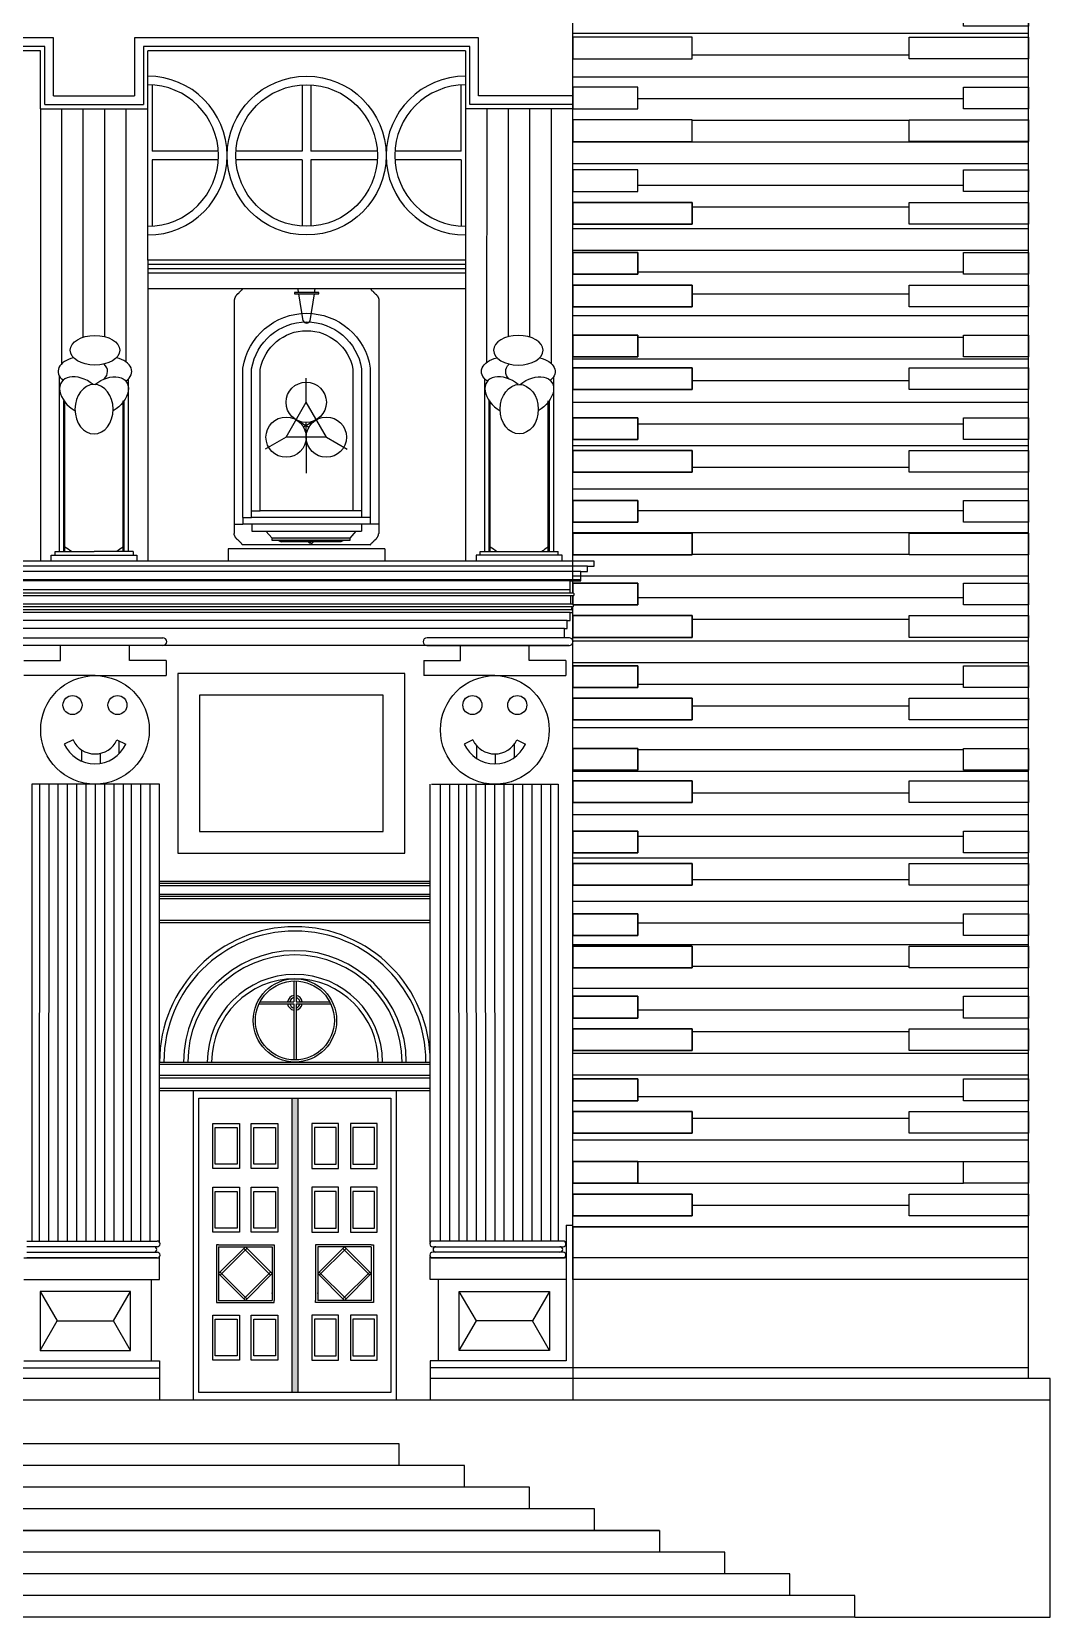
# Model space of a CAD drawing. Header units: inches. Extents: x 15.1 to 32.4, y 5.6 to 21.8.
# Drawn here: x 26.51 to 32.38, y 5.62 to 14.76 of the extents above; entities that cross this region are included whole.
import ezdxf

# ---------------------------------------------------------------- set-up
doc = ezdxf.new("R2010")
doc.units = ezdxf.units.IN
doc.header["$MEASUREMENT"] = 0
pattern_1 = [(90, (2.96022, 0.37855), (-0.1083662, 2e-17), [])]

# ---------------------------------------------------------------- blocks, each defined once
blk = doc.blocks.new('*U31')
for points in [[(-0.34375, 0.03125), (0.03125, 0.03125), (0.03125, 0.15625), (-0.34375, 0.15625)], [(-0.34375, -0.15625), (0.34375, -0.15625), (0.34375, -0.03125), (-0.34375, -0.03125)]]:
    blk.add_lwpolyline(points, close=True)
blk = doc.blocks.new('*U32')
at = {"color": 0, "linetype": 'ByBlock', "lineweight": -2, "transparency": 16777216}
for p in [(0, 8.0938), (0, 7.6176), (0, 7.1415), (0, 6.6654), (0, 6.1893), (0, 5.7132), (0, 5.2371), (0, 4.761), (0, 4.2849), (0, 3.8088), (0, 3.3327), (0, 2.8566), (0, 2.3805), (0, 1.9044), (0, 1.4283), (0, 0.9522), (0, 0.4761), (0, 0)]:
    blk.add_blockref('*U31', p, dxfattribs=at)

msp = doc.modelspace()

# ---------------------------------------------------------------- hatches: boundary and pattern name
h = msp.add_hatch()
h.set_pattern_fill('ANSI31', color=256, angle=135)
h.set_pattern_definition([(180, (2.13431, 9e-16), (-3e-17, -0.125), [])])
h.paths.add_polyline_path([(31.5674, 12.6985), (32.2549, 12.6985), (32.2549, 12.5349), (31.8799, 12.5349), (31.8799, 12.4099), (32.2549, 12.4099), (32.2549, 12.3474), (31.5674, 12.3474), (31.5674, 12.2224), (32.2549, 12.2224), (32.2549, 12.0588), (31.8799, 12.0588), (31.8799, 11.9338), (32.2549, 11.9338), (32.2549, 11.8713), (31.5674, 11.8713), (31.5674, 11.7463), (32.2549, 11.7463), (32.2549, 11.5827), (31.8799, 11.5827), (31.8799, 11.4577), (32.2549, 11.4577), (32.2549, 11.3952), (31.5674, 11.3952), (31.5674, 11.2702), (32.2549, 11.2702), (32.2549, 11.1066), (31.8799, 11.1066), (31.8799, 10.9816), (32.2549, 10.9816), (32.2549, 10.9191), (31.5674, 10.9191), (31.5674, 10.7941), (32.2549, 10.7941), (32.2549, 10.6305), (31.8799, 10.6305), (31.8799, 10.5055), (32.2549, 10.5055), (32.2549, 10.443), (31.5674, 10.443), (31.5674, 10.318), (32.2549, 10.318), (32.2549, 10.1544), (31.8799, 10.1544), (31.8799, 10.0294), (32.2549, 10.0294), (32.2549, 9.9669), (31.5674, 9.9669), (31.5674, 9.8419), (32.2549, 9.8419), (32.2549, 9.6783), (31.8799, 9.6783), (31.8799, 9.5533), (32.2549, 9.5533), (32.2549, 9.4908), (31.5674, 9.4908), (31.5674, 9.3658), (32.2549, 9.3658), (32.2549, 9.2022), (31.8799, 9.2022), (31.8799, 9.0772), (32.2549, 9.0772), (32.2549, 9.0147), (31.5674, 9.0147), (31.5674, 8.8897), (32.2549, 8.8897), (32.2549, 8.7261), (31.8799, 8.7261), (31.8799, 8.6011), (32.2549, 8.6011), (32.2549, 8.5386), (31.5674, 8.5386), (31.5674, 8.4136), (32.2549, 8.4136), (32.2549, 8.25), (31.8799, 8.25), (31.8799, 8.125), (32.2549, 8.125), (32.2549, 8.0625), (31.5674, 8.0625), (31.5674, 7.9375), (32.2549, 7.9375), (32.2549, 7.875), (29.6299, 7.875), (29.6299, 7.9375), (30.3174, 7.9375), (30.3174, 8.0625), (29.6299, 8.0625), (29.6299, 8.125), (30.0049, 8.125), (30.0049, 8.25), (29.6299, 8.25), (29.6299, 8.4136), (30.3174, 8.4136), (30.3174, 8.5386), (29.6299, 8.5386), (29.6299, 8.6011), (30.0049, 8.6011), (30.0049, 8.7261), (29.6299, 8.7261), (29.6299, 8.8897), (30.3174, 8.8897), (30.3174, 9.0147), (29.6299, 9.0147), (29.6299, 9.0772), (30.0049, 9.0772), (30.0049, 9.2022), (29.6299, 9.2022), (29.6299, 9.3658), (30.3174, 9.3658), (30.3174, 9.4908), (29.6299, 9.4908), (29.6299, 9.5533), (30.0049, 9.5533), (30.0049, 9.6783), (29.6299, 9.6783), (29.6299, 9.8419), (30.3174, 9.8419), (30.3174, 9.9669), (29.6299, 9.9669), (29.6299, 10.0294), (30.0049, 10.0294), (30.0049, 10.1544), (29.6299, 10.1544), (29.6299, 10.318), (30.3174, 10.318), (30.3174, 10.443), (29.6299, 10.443), (29.6299, 10.5055), (30.0049, 10.5055), (30.0049, 10.6305), (29.6299, 10.6305), (29.6299, 10.7941), (30.3174, 10.7941), (30.3174, 10.9191), (29.6299, 10.9191), (29.6299, 10.9816), (30.0049, 10.9816), (30.0049, 11.1066), (29.6299, 11.1066), (29.6299, 11.2702), (30.3174, 11.2702), (30.3174, 11.3952), (29.6299, 11.3952), (29.6299, 11.4577), (30.0049, 11.4577), (30.0049, 11.5827), (29.6299, 11.5827), (29.6299, 11.7463), (30.3174, 11.7463), (30.3174, 11.8713), (29.6299, 11.8713), (29.6299, 11.9338), (30.0049, 11.9338), (30.0049, 12.0588), (29.6299, 12.0588), (29.6299, 12.2224), (30.3174, 12.2224), (30.3174, 12.3474), (29.6299, 12.3474), (29.6299, 12.4099), (30.0049, 12.4099), (30.0049, 12.5349), (29.6299, 12.5349), (29.6299, 12.6985), (30.3174, 12.6985), (30.3174, 12.8235), (29.6299, 12.8235), (29.6299, 12.886), (30.0049, 12.886), (30.0049, 13.011), (29.6299, 13.011), (29.6299, 13.1746), (30.3174, 13.1746), (30.3174, 13.2996), (29.6299, 13.2996), (29.6299, 13.3621), (30.0049, 13.3621), (30.0049, 13.4871), (29.6299, 13.4871), (29.6299, 13.6507), (30.3174, 13.6507), (30.3174, 13.7757), (29.6299, 13.7757), (29.6299, 13.8382), (30.0049, 13.8382), (30.0049, 13.9632), (29.6299, 13.9632), (29.6299, 14.1268), (30.3174, 14.1268), (30.3174, 14.2518), (29.6299, 14.2518), (29.6299, 14.3143), (30.0049, 14.3143), (30.0049, 14.4393), (29.6299, 14.4393), (29.6299, 14.6029), (30.3174, 14.6029), (30.3174, 14.7279), (29.6299, 14.7279), (29.6299, 14.7904), (30.0049, 14.7904), (30.0049, 14.9154), (29.6299, 14.9154), (29.6299, 15.079), (30.3174, 15.079), (30.3174, 15.204), (29.6299, 15.204), (29.6299, 15.2665), (30.0049, 15.2665), (30.0049, 15.3915), (29.6299, 15.3915), (29.6299, 15.5551), (30.3174, 15.5551), (30.3174, 15.6801), (29.6299, 15.6801), (29.6299, 15.7426), (30.0049, 15.7426), (30.0049, 15.8676), (29.6299, 15.8676), (29.6299, 16.0312), (30.3174, 16.0312), (30.3174, 16.1562), (29.6299, 16.1562), (29.6299, 16.2188), (30.0049, 16.2188), (30.0049, 16.3438), (29.6299, 16.3438), (29.6299, 16.4375), (32.2549, 16.4375), (32.2549, 16.3438), (31.8799, 16.3438), (31.8799, 16.2188), (32.2549, 16.2188), (32.2549, 16.1562), (31.5674, 16.1562), (31.5674, 16.0312), (32.2549, 16.0312), (32.2549, 15.8676), (31.8799, 15.8676), (31.8799, 15.7426), (32.2549, 15.7426), (32.2549, 15.6801), (31.5674, 15.6801), (31.5674, 15.5551), (32.2549, 15.5551), (32.2549, 15.3915), (31.8799, 15.3915), (31.8799, 15.2665), (32.2549, 15.2665), (32.2549, 15.204), (31.5674, 15.204), (31.5674, 15.079), (32.2549, 15.079), (32.2549, 14.9154), (31.8799, 14.9154), (31.8799, 14.7904), (32.2549, 14.7904), (32.2549, 14.7279), (31.5674, 14.7279), (31.5674, 14.6029), (32.2549, 14.6029), (32.2549, 14.4393), (31.8799, 14.4393), (31.8799, 14.3143), (32.2549, 14.3143), (32.2549, 14.2518), (31.5674, 14.2518), (31.5674, 14.1268), (32.2549, 14.1268), (32.2549, 13.9632), (31.8799, 13.9632), (31.8799, 13.8382), (32.2549, 13.8382), (32.2549, 13.7757), (31.5674, 13.7757), (31.5674, 13.6507), (32.2549, 13.6507), (32.2549, 13.4871), (31.8799, 13.4871), (31.8799, 13.3621), (32.2549, 13.3621), (32.2549, 13.2996), (31.5674, 13.2996), (31.5674, 13.1746), (32.2549, 13.1746), (32.2549, 13.011), (31.8799, 13.011), (31.8799, 12.886), (32.2549, 12.886), (32.2549, 12.8235), (31.5674, 12.8235)])
h = msp.add_hatch(color=256)
h.dxf.hatch_style = 1
h.paths.add_polyline_path([(28.0266, 13.2573), (28.1664, 13.2573), (28.1664, 13.2485), (28.0266, 13.2485)])
h = msp.add_hatch(color=256)
h.dxf.hatch_style = 1
h.paths.add_polyline_path([(26.7046, 12.6319), (26.6984, 12.6319), (26.6984, 11.7645), (26.7046, 11.7645)])
h = msp.add_hatch(color=256)
h.dxf.hatch_style = 1
h.paths.add_polyline_path([(27.0395, 12.6319), (27.0457, 12.6319), (27.0457, 11.7645), (27.0395, 11.7645)])
h = msp.add_hatch(color=256)
h.dxf.hatch_style = 1
h.paths.add_polyline_path([(29.1535, 12.6319), (29.1472, 12.6319), (29.1472, 11.7645), (29.1535, 11.7645)])
h = msp.add_hatch(color=256)
h.dxf.hatch_style = 1
h.paths.add_polyline_path([(29.4883, 12.6319), (29.4946, 12.6319), (29.4946, 11.7645), (29.4883, 11.7645)])
h = msp.add_hatch(color=256)
h.dxf.hatch_style = 1
h.paths.add_polyline_path([(27.8984, 11.8424), (28.3446, 11.8424), (28.3446, 11.8281), (27.8984, 11.8281)])
h = msp.add_hatch()
h.set_pattern_fill('ANSI31', color=256, scale=0.86693, angle=45)
h.set_pattern_definition(pattern_1)
h.paths.add_polyline_path([(26.7514, 10.6792), (26.7004, 10.6557, 0.641086), (27.0547, 10.6557), (27.0036, 10.6792, -0.641086)])
h = msp.add_hatch()
h.set_pattern_fill('ANSI31', color=256, scale=0.86693, angle=45)
h.set_pattern_definition(pattern_1)
h.paths.add_polyline_path([(29.0545, 10.6792), (29.0035, 10.6557, 0.641086), (29.3578, 10.6557), (29.3067, 10.6792, -0.641086)])
h = msp.add_hatch(color=256)
h.dxf.hatch_style = 1
h.paths.add_polyline_path([(28.0112, 8.6154), (28.047, 8.6154), (28.047, 6.9194), (28.0112, 6.9194)])

# ---------------------------------------------------------------- linework, layer by layer
for p, q in [((29.6299, 11.525), (29.6299, 16.4375)), ((32.2549, 7.5703), (32.2549, 16.4375)), ((26.5631, 14.7234), (23.7571, 14.7234)), ((26.6381, 14.7234), (26.5631, 14.7234)), ((26.6381, 14.6484), (26.6381, 14.7234)), ((27.181, 14.7234), (27.106, 14.7234)), ((27.106, 14.7234), (27.106, 14.6362)), ((29.0119, 14.7234), (27.181, 14.7234)), ((29.0869, 14.7234), (29.0119, 14.7234)), ((29.0869, 14.6484), (29.0869, 14.7234)), ((26.5631, 14.6734), (23.7571, 14.6734)), ((26.5631, 14.6484), (23.7571, 14.6484)), ((26.5881, 14.6734), (26.5631, 14.6734)), ((26.5631, 14.3143), (26.5631, 14.6484)), ((26.5881, 14.6484), (26.5881, 14.6734)), ((26.5881, 14.3393), (26.5881, 14.6484)), ((26.6381, 14.3893), (26.6381, 14.6484)), ((27.106, 14.6484), (27.106, 14.3893)), ((27.181, 14.6734), (27.156, 14.6734)), ((27.156, 14.6734), (27.156, 14.6484)), ((27.156, 14.6484), (27.156, 14.3393)), ((29.0119, 14.6734), (27.181, 14.6734)), ((29.0119, 14.6484), (27.181, 14.6484)), ((27.181, 13.4431), (27.181, 14.6484)), ((29.0369, 14.6734), (29.0119, 14.6734)), ((29.0119, 14.6484), (29.0119, 13.4431)), ((29.0369, 14.6484), (29.0369, 14.6734)), ((29.0369, 14.3393), (29.0369, 14.6484)), ((29.0869, 14.3893), (29.0869, 14.6484)), ((27.206, 14.4504), (27.206, 14.0708)), ((28.0715, 14.4527), (28.0715, 14.0708)), ((28.1215, 14.4527), (28.1215, 14.0708)), ((28.9869, 14.0708), (28.9869, 14.4527)), ((26.6381, 14.3893), (27.106, 14.3893)), ((29.6299, 14.3893), (29.0869, 14.3893)), ((26.5631, 14.3143), (27.181, 14.3143)), ((26.5631, 14.3143), (26.5631, 11.7092)), ((26.5881, 14.3393), (27.156, 14.3393)), ((26.6867, 12.8472), (26.6867, 14.3143)), ((26.8102, 12.9998), (26.8102, 14.3143)), ((26.9338, 13.0028), (26.9338, 14.3143)), ((27.058, 12.8554), (27.0574, 14.3143)), ((29.6299, 14.3143), (29.0119, 14.3143)), ((29.6299, 14.3393), (29.0369, 14.3393)), ((29.1349, 12.8554), (29.1355, 14.3143)), ((29.2592, 13.0028), (29.2592, 14.3143)), ((29.3827, 12.9998), (29.3827, 14.3143)), ((29.5063, 12.8472), (29.5063, 14.3143)), ((27.588, 14.0708), (27.206, 14.0708)), ((28.0715, 14.0708), (27.6895, 14.0708)), ((28.5034, 14.0708), (28.1215, 14.0708)), ((28.9869, 14.0708), (28.605, 14.0708)), ((27.588, 14.0208), (27.206, 14.0208)), ((27.206, 14.0208), (27.206, 13.6411)), ((28.0715, 14.0208), (27.6895, 14.0208)), ((28.0715, 14.0208), (28.0715, 13.6388)), ((28.5034, 14.0208), (28.1215, 14.0208)), ((28.1215, 14.0208), (28.1215, 13.6388)), ((28.9869, 14.0208), (28.605, 14.0208)), ((28.9869, 14.0208), (28.9869, 13.6388)), ((29.0119, 13.4431), (27.181, 13.4431)), ((27.181, 13.4431), (27.181, 11.7092)), ((29.0119, 13.4431), (29.0119, 11.7092)), ((29.0119, 13.4181), (27.181, 13.4181)), ((29.0119, 13.3931), (27.181, 13.3931)), ((29.0119, 13.3681), (27.181, 13.3681)), ((29.0119, 13.2781), (27.181, 13.2781)), ((28.0504, 13.2573), (28.047, 13.2781)), ((28.0769, 13.0928), (28.0518, 13.2485)), ((28.1161, 13.0928), (28.1411, 13.2485)), ((28.1425, 13.2573), (28.1459, 13.2781)), ((27.6798, 13.2142), (27.6798, 11.8684)), ((28.5132, 13.2134), (28.5132, 11.8676)), ((26.6734, 11.7645), (26.6734, 12.7724)), ((27.0707, 11.7645), (27.0707, 12.7591)), ((28.0941, 12.6243), (28.0941, 12.7637)), ((29.1222, 11.7645), (29.1222, 12.7591)), ((29.5196, 11.7645), (29.5196, 12.7724)), ((26.6984, 11.7645), (26.6984, 12.6319)), ((26.7046, 11.7645), (26.7046, 12.6319)), ((27.0395, 11.7645), (27.0395, 12.6319)), ((27.0457, 11.7645), (27.0457, 12.6319)), ((27.9781, 12.4233), (28.0941, 12.6243)), ((28.2102, 12.4233), (28.0941, 12.6243)), ((29.1472, 11.7645), (29.1472, 12.6319)), ((29.1535, 11.7645), (29.1535, 12.6319)), ((29.4883, 11.7645), (29.4883, 12.6319)), ((29.4946, 11.7645), (29.4946, 12.6319)), ((28.0361, 12.5238), (28.1097, 12.4814)), ((28.1522, 12.5238), (28.0786, 12.4814)), ((27.9781, 12.4233), (27.8574, 12.3536)), ((28.2102, 12.4233), (27.9781, 12.4233)), ((28.0941, 12.4233), (28.0941, 12.5083)), ((28.0941, 12.4233), (28.0941, 12.2169)), ((28.2102, 12.4233), (28.3309, 12.3536)), ((27.7798, 11.9999), (27.8298, 11.9999)), ((28.3632, 12), (27.8298, 11.9999)), ((28.4132, 12), (28.3632, 12)), ((27.6798, 11.9219), (27.7298, 11.9219)), ((27.7298, 11.9609), (27.7798, 11.9609)), ((27.7298, 11.9609), (27.7298, 11.9219)), ((28.4632, 11.9219), (27.7298, 11.9219)), ((28.4132, 11.9609), (27.7798, 11.9609)), ((27.7809, 11.9219), (27.7809, 11.8828)), ((27.7809, 11.8828), (27.8309, 11.8828)), ((27.8309, 11.8828), (28.412, 11.8828)), ((27.8622, 11.8828), (27.8984, 11.8424)), ((28.3807, 11.8828), (28.3446, 11.8424)), ((28.412, 11.9219), (28.412, 11.8828)), ((28.4632, 11.9609), (28.4132, 11.9609)), ((28.4632, 11.9609), (28.4632, 11.9219)), ((28.5132, 11.9219), (28.4632, 11.9219)), ((28.4631, 11.8034), (27.7269, 11.804)), ((28.3446, 11.8424), (27.8984, 11.8424)), ((27.8984, 11.8281), (27.8984, 11.8424)), ((28.3446, 11.8281), (27.8984, 11.8281)), ((27.9341, 11.8281), (27.9497, 11.8203)), ((28.2932, 11.8203), (27.9497, 11.8203)), ((28.1138, 11.8125), (28.106, 11.8203)), ((28.1215, 11.8125), (28.1138, 11.8125)), ((28.1215, 11.8125), (28.1291, 11.8125)), ((28.1291, 11.8125), (28.1369, 11.8203)), ((28.3088, 11.8281), (28.2932, 11.8203)), ((28.3446, 11.8424), (28.3446, 11.8281)), ((29.7533, 11.7092), (23.7571, 11.7092)), ((26.6249, 11.7092), (26.6249, 11.7432)), ((26.6249, 11.7432), (27.1192, 11.7432)), ((26.6475, 11.7432), (26.6475, 11.7645)), ((26.6475, 11.7645), (26.872, 11.7645)), ((27.0966, 11.7645), (26.872, 11.7645)), ((27.0966, 11.7645), (27.0966, 11.7432)), ((27.1192, 11.7432), (27.1192, 11.7092)), ((27.6438, 11.7805), (27.6438, 11.7092)), ((28.5462, 11.7805), (27.6438, 11.7805)), ((28.5462, 11.7805), (28.5462, 11.7092)), ((29.5681, 11.7432), (29.0737, 11.7432)), ((29.0737, 11.7432), (29.0737, 11.7092)), ((29.0963, 11.7432), (29.0963, 11.7645)), ((29.0963, 11.7645), (29.5455, 11.7645)), ((29.5455, 11.7432), (29.5455, 11.7645)), ((29.5681, 11.7092), (29.5681, 11.7432)), ((29.7533, 11.6794), (29.7533, 11.7092)), ((29.7149, 11.6794), (23.7571, 11.6794)), ((29.6765, 11.6497), (23.7571, 11.6497)), ((29.6765, 11.6021), (23.7571, 11.6021)), ((29.6765, 11.5959), (29.6765, 11.6497)), ((29.6765, 11.6497), (29.7149, 11.6497)), ((29.7149, 11.6497), (29.7149, 11.6794)), ((29.7149, 11.6794), (29.7533, 11.6794)), ((29.6765, 11.599), (23.7571, 11.599)), ((29.6151, 11.5959), (23.7571, 11.5959)), ((29.6151, 11.5441), (23.7571, 11.5441)), ((29.6218, 11.525), (23.7571, 11.525)), ((29.6296, 11.5094), (23.7571, 11.5094)), ((29.6151, 11.5441), (29.6151, 11.5959)), ((29.6151, 11.5959), (29.6765, 11.5959)), ((29.6151, 11.525), (29.6151, 11.5441)), ((29.6189, 11.4609), (29.6189, 11.5094)), ((29.6296, 11.525), (29.621, 11.525)), ((30.0049, 11.5827), (29.6299, 11.5827)), ((29.6299, 11.5827), (29.6299, 11.525)), ((29.6299, 11.5827), (30.0049, 11.5827)), ((29.6299, 11.525), (29.6299, 11.5827)), ((29.6299, 11.5094), (29.6299, 11.4602)), ((29.6299, 11.4602), (29.6299, 11.5094)), ((29.6299, 11.4602), (29.6299, 11.5094)), ((30.0049, 11.4577), (30.0049, 11.5827)), ((30.0049, 11.5827), (30.0049, 11.4577)), ((29.6144, 11.4297), (23.7571, 11.4297)), ((29.6189, 11.4609), (23.7616, 11.4609)), ((29.6266, 11.4453), (23.7616, 11.4453)), ((29.6222, 11.4297), (29.6135, 11.4297)), ((29.6266, 11.4609), (29.618, 11.4609)), ((29.6266, 11.4401), (29.6223, 11.4401)), ((29.6223, 11.4401), (29.6223, 11.4297)), ((29.6266, 11.4453), (29.6266, 11.4401)), ((29.6299, 7.5703), (29.6299, 11.446)), ((29.6299, 11.4218), (29.6299, 11.422)), ((29.6329, 11.4577), (30.0049, 11.4577)), ((30.0049, 11.4577), (29.6329, 11.4577)), ((29.6138, 11.4141), (23.7571, 11.4141)), ((29.5979, 11.3672), (23.7571, 11.3672)), ((29.5979, 11.3203), (29.5979, 11.3672)), ((29.5979, 11.3672), (29.6135, 11.3672)), ((29.6135, 11.3672), (29.6135, 11.4141)), ((29.6135, 11.4141), (29.6222, 11.4141)), ((29.5822, 11.3203), (23.7571, 11.3203)), ((26.4515, 11.2679), (27.2674, 11.2679)), ((28.7674, 11.2444), (28.7674, 11.2446)), ((29.5822, 11.2679), (29.5822, 11.3203)), ((29.5822, 11.3203), (29.5979, 11.3203)), ((29.6067, 11.2226), (23.7571, 11.2226)), ((27.2689, 11.2226), (26.4515, 11.2226)), ((26.6792, 11.1367), (26.6792, 11.2226)), ((26.6792, 11.1367), (26.6792, 11.2226)), ((27.0755, 11.1367), (27.0755, 11.2226)), ((28.9826, 11.1367), (28.9826, 11.2226)), ((29.3789, 11.1367), (29.3789, 11.2226)), ((29.3789, 11.1367), (29.3789, 11.2226)), ((26.4683, 11.1367), (26.6792, 11.1367)), ((27.2865, 11.1367), (27.0755, 11.1367)), ((27.2865, 11.1367), (27.2865, 11.0507)), ((28.7717, 11.1367), (28.9826, 11.1367)), ((28.7717, 11.1367), (28.7717, 11.0507)), ((29.5899, 11.1367), (29.3789, 11.1367)), ((29.5899, 11.1367), (29.5899, 11.0507)), ((26.878, 11.0501), (26.4683, 11.0507)), ((26.8767, 11.0501), (27.2865, 11.0507)), ((29.1814, 11.0501), (28.7717, 11.0507)), ((29.1801, 11.0501), (29.5899, 11.0507)), ((28.5374, 10.9372), (27.4794, 10.9372)), ((27.4794, 10.9372), (27.4794, 10.1514)), ((28.5374, 10.1514), (28.5374, 10.9372)), ((26.7514, 10.6792), (26.7004, 10.6557)), ((27.0036, 10.6792), (27.0547, 10.6557)), ((29.0545, 10.6792), (29.0035, 10.6557)), ((29.3067, 10.6792), (29.3578, 10.6557)), ((26.513, 10.4244), (26.513, 7.7922)), ((27.2494, 10.4244), (26.513, 10.4244)), ((26.557, 10.4244), (26.5566, 7.7922)), ((26.6107, 10.4244), (26.6102, 7.7922)), ((26.6643, 10.4244), (26.6639, 7.7922)), ((26.718, 10.4244), (26.7176, 7.7922)), ((26.7717, 10.4244), (26.7713, 7.7922)), ((26.8254, 10.4244), (26.8249, 7.7922)), ((26.879, 10.4244), (26.8786, 7.7922)), ((26.9327, 10.4244), (26.9323, 7.7922)), ((26.9864, 10.4244), (26.9859, 7.7922)), ((27.04, 10.4244), (27.0396, 7.7922)), ((27.086, 10.4244), (27.0856, 7.7922)), ((27.1397, 10.4244), (27.1393, 7.7922)), ((27.1934, 10.4244), (27.1929, 7.7922)), ((27.2494, 7.9633), (27.2494, 10.4244)), ((28.8088, 7.9633), (28.8088, 10.4244)), ((28.8164, 10.4244), (29.5451, 10.4244)), ((28.8648, 10.4244), (28.8652, 7.7922)), ((28.9185, 10.4244), (28.9189, 7.7922)), ((28.9721, 10.4244), (28.9726, 7.7922)), ((29.0181, 10.4244), (29.0185, 7.7922)), ((29.0718, 10.4244), (29.0722, 7.7922)), ((29.1255, 10.4244), (29.1259, 7.7922)), ((29.1791, 10.4244), (29.1796, 7.7922)), ((29.2328, 10.4244), (29.2332, 7.7922)), ((29.2865, 10.4244), (29.2869, 7.7922)), ((29.3401, 10.4244), (29.3406, 7.7922)), ((29.3938, 10.4244), (29.3943, 7.7922)), ((29.4475, 10.4244), (29.4479, 7.7922)), ((29.5012, 10.4244), (29.5016, 7.7922)), ((29.5451, 10.4244), (29.5451, 7.7922)), ((27.4794, 10.1514), (28.5374, 10.1514)), ((27.2494, 9.8658), (28.8088, 9.8658)), ((27.2494, 9.8533), (28.8088, 9.8533)), ((27.2494, 9.8408), (28.8088, 9.8408)), ((27.2494, 9.7908), (28.8088, 9.7908)), ((27.2494, 9.7783), (28.8088, 9.7783)), ((27.2494, 9.7658), (28.8088, 9.7658)), ((27.2494, 9.6408), (28.8088, 9.6408)), ((27.2494, 9.6283), (28.8088, 9.6283)), ((28.0228, 9.2907), (28.0228, 9.1714)), ((28.0353, 9.2907), (28.0353, 9.1714)), ((27.8227, 9.1589), (28.0228, 9.1589)), ((27.829, 9.1714), (28.0228, 9.1714)), ((28.0228, 9.1589), (28.0228, 8.8362)), ((28.0353, 9.1714), (28.2292, 9.1714)), ((28.0353, 9.1589), (28.0353, 8.8362)), ((28.0353, 9.1589), (28.2354, 9.1589)), ((27.2494, 8.8236), (28.8088, 8.8236)), ((27.2494, 8.8111), (28.8088, 8.8111)), ((27.2494, 8.7486), (28.8088, 8.7486)), ((27.2494, 8.7336), (28.8088, 8.7336)), ((28.8088, 8.6711), (27.2494, 8.6711)), ((28.8088, 8.6586), (27.2494, 8.6586)), ((27.4458, 6.8763), (27.4458, 8.6586)), ((27.4761, 6.9194), (27.4761, 8.6154)), ((27.4761, 8.6154), (28.047, 8.6154)), ((28.0112, 8.6154), (28.0112, 6.9194)), ((28.047, 8.6154), (28.5821, 8.6154)), ((28.047, 6.9194), (28.047, 8.6154)), ((28.5821, 8.6154), (28.5821, 6.9194)), ((28.6124, 8.6586), (28.6124, 6.8763)), ((27.2494, 7.785), (27.2494, 7.9701)), ((28.8088, 7.785), (28.8088, 7.9701)), ((29.5908, 7.8835), (29.6299, 7.8835)), ((29.5908, 7.8835), (29.5908, 7.1016)), ((32.2549, 7.875), (29.6299, 7.875)), ((29.6299, 7.875), (29.6299, 7.625)), ((26.4845, 7.7922), (27.2357, 7.7922)), ((27.5896, 7.7712), (27.5771, 7.7712)), ((27.5771, 7.7712), (27.5771, 7.7587)), ((27.5896, 7.7712), (27.8977, 7.7712)), ((27.8977, 7.7712), (27.9102, 7.7712)), ((27.9102, 7.7712), (27.9102, 7.7587)), ((28.1605, 7.7712), (28.148, 7.7712)), ((28.148, 7.7712), (28.148, 7.7587)), ((28.4686, 7.7712), (28.1605, 7.7712)), ((28.4686, 7.7712), (28.4811, 7.7712)), ((28.4811, 7.7712), (28.4811, 7.7587)), ((29.5737, 7.7922), (28.8225, 7.7922)), ((26.4674, 7.6953), (27.2494, 7.6953)), ((27.2357, 7.7594), (26.4845, 7.7594)), ((26.4845, 7.7281), (27.2357, 7.7281)), ((27.2357, 7.6953), (26.4845, 7.6953)), ((27.2494, 7.5703), (27.2494, 7.7026)), ((27.5771, 7.7587), (27.5771, 7.4506)), ((27.5896, 7.7587), (27.8977, 7.7587)), ((27.5896, 7.7587), (27.5896, 7.4506)), ((27.7436, 7.7587), (27.5896, 7.6047)), ((27.7525, 7.7499), (27.5984, 7.5958)), ((27.7348, 7.7499), (27.8888, 7.5958)), ((27.7436, 7.7587), (27.8977, 7.6047)), ((27.8977, 7.7587), (27.8977, 7.4506)), ((27.9102, 7.7587), (27.9102, 7.4506)), ((28.148, 7.7587), (28.148, 7.4506)), ((28.4686, 7.7587), (28.1605, 7.7587)), ((28.1605, 7.7587), (28.1605, 7.4506)), ((28.3145, 7.7587), (28.1605, 7.6047)), ((28.3234, 7.7499), (28.1693, 7.5958)), ((28.3057, 7.7499), (28.4597, 7.5958)), ((28.3145, 7.7587), (28.4686, 7.6047)), ((28.4686, 7.7587), (28.4686, 7.4506)), ((28.4811, 7.7587), (28.4811, 7.4506)), ((28.8088, 7.5703), (28.8088, 7.7026)), ((29.5908, 7.6953), (28.8088, 7.6953)), ((28.8225, 7.7594), (29.5737, 7.7594)), ((29.5737, 7.7281), (28.8225, 7.7281)), ((28.8225, 7.6953), (29.5737, 7.6953)), ((32.2549, 7.6953), (29.6299, 7.6953)), ((27.7436, 7.4506), (27.5896, 7.6047)), ((27.7525, 7.4595), (27.5984, 7.6135)), ((27.7348, 7.4595), (27.8888, 7.6135)), ((27.7436, 7.4506), (27.8977, 7.6047)), ((28.3145, 7.4506), (28.1605, 7.6047)), ((28.3234, 7.4595), (28.1693, 7.6135)), ((28.3057, 7.4595), (28.4597, 7.6135)), ((28.3145, 7.4506), (28.4686, 7.6047)), ((29.6299, 7.625), (29.6299, 7.5703)), ((26.4674, 7.5703), (27.2494, 7.5703)), ((27.2025, 7.1016), (27.2025, 7.5703)), ((29.5908, 7.5703), (28.8088, 7.5703)), ((28.8557, 7.1016), (28.8557, 7.5703)), ((32.2549, 7.5703), (29.6299, 7.5703)), ((29.6299, 7.5703), (29.6299, 6.875)), ((32.2549, 7.5), (32.2549, 7.5703)), ((32.2549, 7), (32.2549, 7.5)), ((27.5771, 7.4506), (27.5771, 7.4381)), ((27.5771, 7.4381), (27.5896, 7.4381)), ((27.5896, 7.4506), (27.8977, 7.4506)), ((27.5896, 7.4381), (27.8977, 7.4381)), ((27.8977, 7.4381), (27.9102, 7.4381)), ((27.9102, 7.4381), (27.9102, 7.4506)), ((28.148, 7.4381), (28.148, 7.4506)), ((28.1605, 7.4381), (28.148, 7.4381)), ((28.4686, 7.4506), (28.1605, 7.4506)), ((28.4686, 7.4381), (28.1605, 7.4381)), ((28.4811, 7.4381), (28.4686, 7.4381)), ((28.4811, 7.4506), (28.4811, 7.4381)), ((26.5619, 7.1624), (26.6599, 7.332)), ((27.0821, 7.1624), (26.9841, 7.332)), ((28.976, 7.1624), (29.0741, 7.332)), ((29.4963, 7.1624), (29.3983, 7.332)), ((24.5006, 7.0625), (27.2494, 7.0625)), ((26.4674, 7.1016), (27.2494, 7.1016)), ((27.2494, 7.1016), (27.2494, 7.0625)), ((27.2494, 7.0625), (27.2494, 7)), ((29.5908, 7.1016), (28.8088, 7.1016)), ((28.8088, 7.1016), (28.8088, 7.0625)), ((29.6299, 7.0625), (28.8088, 7.0625)), ((28.8088, 7.0625), (28.8088, 7)), ((32.2549, 7.0625), (29.6299, 7.0625)), ((27.2494, 7), (24.5006, 7)), ((27.2494, 7), (27.2494, 6.875)), ((32.3799, 7), (28.8088, 7)), ((28.8088, 7), (28.8088, 6.875)), ((32.3799, 5.625), (32.3799, 7)), ((32.3799, 6.875), (23.7571, 6.875)), ((28.047, 6.9194), (27.4761, 6.9194)), ((28.5821, 6.9194), (28.047, 6.9194)), ((28.6299, 6.625), (23.7571, 6.625)), ((28.6299, 6.5), (28.6299, 6.625)), ((29.0049, 6.5), (23.7571, 6.5)), ((29.0049, 6.5), (28.6299, 6.5)), ((29.0049, 6.375), (29.0049, 6.5)), ((29.3799, 6.375), (23.7571, 6.375)), ((29.3799, 6.375), (29.0049, 6.375)), ((29.3799, 6.25), (29.3799, 6.375)), ((29.7549, 6.25), (23.7571, 6.25)), ((29.7549, 6.25), (29.3799, 6.25)), ((29.7549, 6.125), (29.7549, 6.25)), ((30.1299, 6.125), (23.7571, 6.125)), ((26.2307, 6.125), (30.1299, 6.125)), ((29.7549, 6.125), (30.1299, 6.125)), ((30.1299, 6.125), (30.1299, 6)), ((30.5049, 6), (26.2307, 6)), ((30.5049, 5.875), (30.5049, 6)), ((30.8799, 5.875), (23.7571, 5.875)), ((30.8799, 5.875), (30.5049, 5.875)), ((30.8799, 5.75), (30.8799, 5.875)), ((31.2549, 5.75), (23.7571, 5.75)), ((31.2549, 5.75), (30.8799, 5.75)), ((31.2549, 5.625), (31.2549, 5.75)), ((31.2549, 5.625), (23.7571, 5.625)), ((31.2549, 5.625), (32.3799, 5.625))]:
    msp.add_line(p, q)
for points in [[(29.6299, 14.6029), (30.3174, 14.6029), (30.3174, 14.7279), (29.6299, 14.7279)], [(29.6299, 14.3143), (30.0049, 14.3143), (30.0049, 14.4393), (29.6299, 14.4393)], [(29.6299, 14.1268), (30.3174, 14.1268), (30.3174, 14.2518), (29.6299, 14.2518)], [(29.6299, 13.8382), (30.0049, 13.8382), (30.0049, 13.9632), (29.6299, 13.9632)], [(29.6299, 13.6507), (30.3174, 13.6507), (30.3174, 13.7757), (29.6299, 13.7757)], [(29.6299, 13.7757), (30.3174, 13.7757), (30.3174, 13.6507), (29.6299, 13.6507)], [(31.5674, 13.7757), (32.2549, 13.7757), (32.2549, 13.6507), (31.5674, 13.6507)], [(29.6299, 13.3621), (30.0049, 13.3621), (30.0049, 13.4871), (29.6299, 13.4871)], [(29.6299, 13.4871), (30.0049, 13.4871), (30.0049, 13.3621), (29.6299, 13.3621)], [(31.8799, 13.4871), (32.2549, 13.4871), (32.2549, 13.3621), (31.8799, 13.3621)], [(28.1664, 13.2573), (28.0266, 13.2573), (28.0266, 13.2485), (28.1664, 13.2485)], [(29.6299, 13.1746), (30.3174, 13.1746), (30.3174, 13.2996), (29.6299, 13.2996)], [(29.6299, 13.2996), (30.3174, 13.2996), (30.3174, 13.1746), (29.6299, 13.1746)], [(31.5674, 13.2996), (32.2549, 13.2996), (32.2549, 13.1746), (31.5674, 13.1746)], [(29.6299, 12.886), (30.0049, 12.886), (30.0049, 13.011), (29.6299, 13.011)], [(29.6299, 13.011), (30.0049, 13.011), (30.0049, 12.886), (29.6299, 12.886)], [(31.8799, 13.011), (32.2549, 13.011), (32.2549, 12.886), (31.8799, 12.886)], [(29.6299, 12.6985), (30.3174, 12.6985), (30.3174, 12.8235), (29.6299, 12.8235)], [(29.6299, 12.8235), (30.3174, 12.8235), (30.3174, 12.6985), (29.6299, 12.6985)], [(31.5674, 12.8235), (32.2549, 12.8235), (32.2549, 12.6985), (31.5674, 12.6985)], [(29.6299, 12.4099), (30.0049, 12.4099), (30.0049, 12.5349), (29.6299, 12.5349)], [(29.6299, 12.5349), (30.0049, 12.5349), (30.0049, 12.4099), (29.6299, 12.4099)], [(31.8799, 12.5349), (32.2549, 12.5349), (32.2549, 12.4099), (31.8799, 12.4099)], [(29.6299, 12.2224), (30.3174, 12.2224), (30.3174, 12.3474), (29.6299, 12.3474)], [(29.6299, 12.3474), (30.3174, 12.3474), (30.3174, 12.2224), (29.6299, 12.2224)], [(31.5674, 12.3474), (32.2549, 12.3474), (32.2549, 12.2224), (31.5674, 12.2224)], [(29.6299, 11.9338), (30.0049, 11.9338), (30.0049, 12.0588), (29.6299, 12.0588)], [(29.6299, 12.0588), (30.0049, 12.0588), (30.0049, 11.9338), (29.6299, 11.9338)], [(31.8799, 12.0588), (32.2549, 12.0588), (32.2549, 11.9338), (31.8799, 11.9338)], [(29.6299, 11.7463), (30.3174, 11.7463), (30.3174, 11.8713), (29.6299, 11.8713)], [(29.6299, 11.8713), (30.3174, 11.8713), (30.3174, 11.7463), (29.6299, 11.7463)], [(31.5674, 11.8713), (32.2549, 11.8713), (32.2549, 11.7463), (31.5674, 11.7463)], [(31.8799, 11.5827), (32.2549, 11.5827), (32.2549, 11.4577), (31.8799, 11.4577)], [(29.6299, 11.2702), (30.3174, 11.2702), (30.3174, 11.3952), (29.6299, 11.3952)], [(29.6299, 11.3952), (30.3174, 11.3952), (30.3174, 11.2702), (29.6299, 11.2702)], [(31.5674, 11.3952), (32.2549, 11.3952), (32.2549, 11.2702), (31.5674, 11.2702)], [(28.6624, 11.0622), (27.3544, 11.0622), (27.3544, 10.0264), (28.6624, 10.0264)], [(29.6299, 10.9816), (30.0049, 10.9816), (30.0049, 11.1066), (29.6299, 11.1066)], [(29.6299, 11.1066), (30.0049, 11.1066), (30.0049, 10.9816), (29.6299, 10.9816)], [(31.8799, 11.1066), (32.2549, 11.1066), (32.2549, 10.9816), (31.8799, 10.9816)], [(29.6299, 10.7941), (30.3174, 10.7941), (30.3174, 10.9191), (29.6299, 10.9191)], [(29.6299, 10.9191), (30.3174, 10.9191), (30.3174, 10.7941), (29.6299, 10.7941)], [(31.5674, 10.9191), (32.2549, 10.9191), (32.2549, 10.7941), (31.5674, 10.7941)], [(29.6299, 10.5055), (30.0049, 10.5055), (30.0049, 10.6305), (29.6299, 10.6305)], [(29.6299, 10.6305), (30.0049, 10.6305), (30.0049, 10.5055), (29.6299, 10.5055)], [(31.8799, 10.6305), (32.2549, 10.6305), (32.2549, 10.5055), (31.8799, 10.5055)], [(29.6299, 10.318), (30.3174, 10.318), (30.3174, 10.443), (29.6299, 10.443)], [(29.6299, 10.443), (30.3174, 10.443), (30.3174, 10.318), (29.6299, 10.318)], [(31.5674, 10.443), (32.2549, 10.443), (32.2549, 10.318), (31.5674, 10.318)], [(29.6299, 10.0294), (30.0049, 10.0294), (30.0049, 10.1544), (29.6299, 10.1544)], [(29.6299, 10.1544), (30.0049, 10.1544), (30.0049, 10.0294), (29.6299, 10.0294)], [(31.8799, 10.1544), (32.2549, 10.1544), (32.2549, 10.0294), (31.8799, 10.0294)], [(29.6299, 9.8419), (30.3174, 9.8419), (30.3174, 9.9669), (29.6299, 9.9669)], [(29.6299, 9.9669), (30.3174, 9.9669), (30.3174, 9.8419), (29.6299, 9.8419)], [(31.5674, 9.9669), (32.2549, 9.9669), (32.2549, 9.8419), (31.5674, 9.8419)], [(29.6299, 9.5533), (30.0049, 9.5533), (30.0049, 9.6783), (29.6299, 9.6783)], [(29.6299, 9.6783), (30.0049, 9.6783), (30.0049, 9.5533), (29.6299, 9.5533)], [(31.8799, 9.6783), (32.2549, 9.6783), (32.2549, 9.5533), (31.8799, 9.5533)], [(29.6299, 9.3658), (30.3174, 9.3658), (30.3174, 9.4908), (29.6299, 9.4908)], [(29.6299, 9.4908), (30.3174, 9.4908), (30.3174, 9.3658), (29.6299, 9.3658)], [(31.5674, 9.4908), (32.2549, 9.4908), (32.2549, 9.3658), (31.5674, 9.3658)], [(29.6299, 9.0772), (30.0049, 9.0772), (30.0049, 9.2022), (29.6299, 9.2022)], [(29.6299, 9.2022), (30.0049, 9.2022), (30.0049, 9.0772), (29.6299, 9.0772)], [(31.8799, 9.2022), (32.2549, 9.2022), (32.2549, 9.0772), (31.8799, 9.0772)], [(29.6299, 8.8897), (30.3174, 8.8897), (30.3174, 9.0147), (29.6299, 9.0147)], [(29.6299, 9.0147), (30.3174, 9.0147), (30.3174, 8.8897), (29.6299, 8.8897)], [(31.5674, 9.0147), (32.2549, 9.0147), (32.2549, 8.8897), (31.5674, 8.8897)], [(29.6299, 8.6011), (30.0049, 8.6011), (30.0049, 8.7261), (29.6299, 8.7261)], [(29.6299, 8.7261), (30.0049, 8.7261), (30.0049, 8.6011), (29.6299, 8.6011)], [(31.8799, 8.7261), (32.2549, 8.7261), (32.2549, 8.6011), (31.8799, 8.6011)], [(29.6299, 8.4136), (30.3174, 8.4136), (30.3174, 8.5386), (29.6299, 8.5386)], [(29.6299, 8.5386), (30.3174, 8.5386), (30.3174, 8.4136), (29.6299, 8.4136)], [(31.5674, 8.5386), (32.2549, 8.5386), (32.2549, 8.4136), (31.5674, 8.4136)], [(27.5563, 8.4705), (27.7099, 8.4705), (27.7099, 8.2109), (27.5563, 8.2109)], [(27.5705, 8.4465), (27.6957, 8.4465), (27.6957, 8.235), (27.5705, 8.235)], [(27.7774, 8.4705), (27.931, 8.4705), (27.931, 8.2109), (27.7774, 8.2109)], [(27.7916, 8.4465), (27.9168, 8.4465), (27.9168, 8.235), (27.7916, 8.235)], [(28.2807, 8.4705), (28.1272, 8.4705), (28.1272, 8.2109), (28.2807, 8.2109)], [(28.2665, 8.4465), (28.1414, 8.4465), (28.1414, 8.235), (28.2665, 8.235)], [(28.5019, 8.4705), (28.3483, 8.4705), (28.3483, 8.2109), (28.5019, 8.2109)], [(28.4877, 8.4465), (28.3625, 8.4465), (28.3625, 8.235), (28.4877, 8.235)], [(29.6299, 8.125), (30.0049, 8.125), (30.0049, 8.25), (29.6299, 8.25)], [(29.6299, 8.25), (30.0049, 8.25), (30.0049, 8.125), (29.6299, 8.125)], [(31.8799, 8.25), (32.2549, 8.25), (32.2549, 8.125), (31.8799, 8.125)], [(27.5563, 8.1025), (27.7099, 8.1025), (27.7099, 7.8429), (27.5563, 7.8429)], [(27.5705, 8.0785), (27.6957, 8.0785), (27.6957, 7.8669), (27.5705, 7.8669)], [(27.7774, 8.1025), (27.931, 8.1025), (27.931, 7.8429), (27.7774, 7.8429)], [(27.7916, 8.0785), (27.9168, 8.0785), (27.9168, 7.8669), (27.7916, 7.8669)], [(28.2807, 8.1025), (28.1272, 8.1025), (28.1272, 7.8429), (28.2807, 7.8429)], [(28.2665, 8.0785), (28.1414, 8.0785), (28.1414, 7.8669), (28.2665, 7.8669)], [(28.5019, 8.1025), (28.3483, 8.1025), (28.3483, 7.8429), (28.5019, 7.8429)], [(28.4877, 8.0785), (28.3625, 8.0785), (28.3625, 7.8669), (28.4877, 7.8669)], [(29.6299, 7.9375), (30.3174, 7.9375), (30.3174, 8.0625), (29.6299, 8.0625)], [(29.6299, 8.0625), (30.3174, 8.0625), (30.3174, 7.9375), (29.6299, 7.9375)], [(31.5674, 8.0625), (32.2549, 8.0625), (32.2549, 7.9375), (31.5674, 7.9375)], [(26.5619, 7.1624), (27.0821, 7.1624), (27.0821, 7.5017), (26.5619, 7.5017)], [(29.4963, 7.1624), (28.976, 7.1624), (28.976, 7.5017), (29.4963, 7.5017)], [(27.5563, 7.3664), (27.7099, 7.3664), (27.7099, 7.1069), (27.5563, 7.1069)], [(27.5705, 7.3424), (27.6957, 7.3424), (27.6957, 7.1309), (27.5705, 7.1309)], [(27.7774, 7.3664), (27.931, 7.3664), (27.931, 7.1069), (27.7774, 7.1069)], [(27.7916, 7.3424), (27.9168, 7.3424), (27.9168, 7.1309), (27.7916, 7.1309)], [(28.2807, 7.3664), (28.1272, 7.3664), (28.1272, 7.1069), (28.2807, 7.1069)], [(28.2665, 7.3424), (28.1414, 7.3424), (28.1414, 7.1309), (28.2665, 7.1309)], [(28.5019, 7.3664), (28.3483, 7.3664), (28.3483, 7.1069), (28.5019, 7.1069)], [(28.4877, 7.3424), (28.3625, 7.3424), (28.3625, 7.1309), (28.4877, 7.1309)]]:
    msp.add_lwpolyline(points, close=True)
for points in [[(27.7284, 13.2785), (27.7269, 13.2778), (27.7262, 13.2764), (27.7255, 13.2749), (27.7241, 13.2735), (27.7227, 13.2714), (27.7219, 13.2699), (27.7205, 13.2692), (27.7198, 13.2678), (27.7184, 13.2664), (27.7155, 13.2649), (27.7134, 13.2628), (27.7127, 13.2614), (27.7112, 13.2606), (27.7105, 13.2592), (27.7091, 13.2585), (27.7084, 13.2571), (27.7069, 13.2564), (27.7062, 13.2549), (27.7055, 13.2535), (27.7041, 13.2528), (27.7034, 13.2514), (27.7019, 13.2499), (27.7005, 13.2499), (27.6991, 13.2485), (27.6976, 13.2485), (27.6962, 13.2471), (27.6955, 13.2456), (27.6941, 13.2442), (27.6934, 13.2428), (27.6919, 13.2421), (27.6912, 13.2406), (27.6898, 13.2392), (27.6891, 13.2378), (27.6883, 13.2364), (27.6869, 13.2349), (27.6869, 13.2335), (27.6855, 13.2314), (27.6841, 13.2299), (27.6841, 13.2285), (27.6833, 13.2271), (27.6826, 13.2256), (27.6826, 13.2242), (27.6819, 13.2228), (27.6812, 13.2214), (27.6812, 13.2199), (27.6805, 13.2185), (27.6805, 13.2156), (27.6798, 13.2142)], [(28.4646, 13.2777), (28.466, 13.277), (28.4667, 13.2755), (28.4674, 13.2741), (28.4688, 13.2727), (28.4703, 13.2705), (28.471, 13.2691), (28.4724, 13.2684), (28.4731, 13.267), (28.4746, 13.2655), (28.4774, 13.2641), (28.4796, 13.262), (28.4803, 13.2605), (28.4817, 13.2598), (28.4824, 13.2584), (28.4839, 13.2577), (28.4846, 13.2563), (28.486, 13.2555), (28.4867, 13.2541), (28.4874, 13.2527), (28.4889, 13.252), (28.4896, 13.2505), (28.491, 13.2491), (28.4924, 13.2491), (28.4939, 13.2477), (28.4953, 13.2477), (28.4967, 13.2463), (28.4974, 13.2448), (28.4989, 13.2434), (28.4996, 13.242), (28.501, 13.2413), (28.5017, 13.2398), (28.5032, 13.2384), (28.5039, 13.237), (28.5046, 13.2355), (28.506, 13.2341), (28.506, 13.2327), (28.5074, 13.2305), (28.5089, 13.2291), (28.5089, 13.2277), (28.5096, 13.2263), (28.5103, 13.2248), (28.5103, 13.2234), (28.511, 13.222), (28.5117, 13.2205), (28.5117, 13.2191), (28.5124, 13.2177), (28.5124, 13.2148), (28.5132, 13.2134)], [(27.7269, 11.804), (27.7255, 11.8047), (27.7248, 11.8062), (27.7241, 11.8076), (27.7227, 11.809), (27.7212, 11.8112), (27.7205, 11.8126), (27.7191, 11.8133), (27.7184, 11.8147), (27.717, 11.8162), (27.7141, 11.8176), (27.712, 11.8198), (27.7113, 11.8212), (27.7098, 11.8219), (27.7091, 11.8233), (27.7077, 11.8241), (27.707, 11.8255), (27.7055, 11.8262), (27.7048, 11.8276), (27.7041, 11.8291), (27.7027, 11.8298), (27.702, 11.8312), (27.7006, 11.8326), (27.6991, 11.8326), (27.6977, 11.8341), (27.6963, 11.8341), (27.6948, 11.8355), (27.6941, 11.8369), (27.6927, 11.8384), (27.692, 11.8398), (27.6906, 11.8405), (27.6899, 11.8419), (27.6884, 11.8434), (27.6877, 11.8448), (27.687, 11.8462), (27.6856, 11.8477), (27.6856, 11.8491), (27.6842, 11.8512), (27.6827, 11.8527), (27.6827, 11.8541), (27.682, 11.8555), (27.6813, 11.857), (27.6813, 11.8584), (27.6806, 11.8598), (27.6799, 11.8613), (27.6799, 11.8627), (27.6792, 11.8641), (27.6792, 11.867), (27.6785, 11.8684)], [(28.4631, 11.8034), (28.4646, 11.8041), (28.4653, 11.8055), (28.466, 11.807), (28.4674, 11.8084), (28.4689, 11.8105), (28.4696, 11.812), (28.471, 11.8127), (28.4717, 11.8141), (28.4732, 11.8155), (28.476, 11.8169), (28.4782, 11.8191), (28.4789, 11.8205), (28.4803, 11.8212), (28.481, 11.8226), (28.4825, 11.8234), (28.4832, 11.8248), (28.4846, 11.8255), (28.4853, 11.8269), (28.486, 11.8284), (28.4875, 11.8291), (28.4882, 11.8305), (28.4896, 11.8319), (28.4911, 11.8319), (28.4925, 11.8333), (28.4939, 11.8333), (28.4953, 11.8348), (28.4961, 11.8362), (28.4975, 11.8376), (28.4982, 11.839), (28.4996, 11.8398), (28.5004, 11.8412), (28.5018, 11.8426), (28.5025, 11.844), (28.5032, 11.8455), (28.5047, 11.8469), (28.5047, 11.8483), (28.5061, 11.8505), (28.5075, 11.8519), (28.5075, 11.8533), (28.5083, 11.8547), (28.509, 11.8562), (28.509, 11.8576), (28.5097, 11.859), (28.5104, 11.8604), (28.5104, 11.8619), (28.5111, 11.8633), (28.5111, 11.8662), (28.5119, 11.8676)], [(26.5619, 7.5017), (26.6599, 7.332), (26.9841, 7.332), (27.0821, 7.5017)], [(29.4963, 7.5017), (29.3983, 7.332), (29.0741, 7.332), (28.976, 7.5017)]]:
    msp.add_lwpolyline(points)
for points in [[(27.7298, 11.9609), (27.7298, 12.8219, -0.859259), (28.4632, 12.8219), (28.4632, 11.9609)], [(27.7798, 11.9609), (27.7798, 12.818, -0.849425), (28.4132, 12.818), (28.4132, 11.9609)], [(27.8298, 11.9999), (27.8298, 12.8137, -0.83711), (28.3632, 12.8137), (28.3632, 12)], [(28.7892, 11.2226), (29.6067, 11.2226, 0.414214), (29.6299, 11.2458), (29.6299, 11.2447, 0.414214), (29.6067, 11.2679), (28.7907, 11.2679)]]:
    msp.add_lwpolyline(points, format="xyb")
for centre, radius in [((28.0965, 14.0458), 0.4577), ((28.0965, 14.0458), 0.4077), ((28.0941, 12.6243), 0.116), ((27.9781, 12.4233), 0.116), ((28.2102, 12.4233), 0.116), ((26.8775, 10.7371), 0.3129), ((29.1806, 10.7371), 0.3129), ((26.7481, 10.8802), 0.0549), ((27.0069, 10.8802), 0.0549), ((29.0512, 10.8802), 0.0549), ((29.31, 10.8802), 0.0549), ((28.0291, 9.0634), 0.2399), ((28.0291, 9.0634), 0.2274)]:
    msp.add_circle(centre, radius)
for centre, radius, start, end in [((27.181, 14.0458), 0.4577, 270, 90), ((27.181, 14.0458), 0.4077, 270, 90), ((29.0119, 14.0458), 0.4577, 90, 270), ((29.0119, 14.0458), 0.4077, 90, 270), ((28.0965, 13.1023), 0.0218, 205.96329, 334.03671), ((26.5925, 11.5846), 0.2336, 50.34693, 61.32083), ((27.1516, 11.5846), 0.2336, 118.67917, 129.65307), ((29.0414, 11.5846), 0.2336, 50.34693, 61.32083), ((29.6004, 11.5846), 0.2336, 118.67917, 129.65307), ((29.6296, 11.5173), 0.00771, 358.36646, 89.98354), ((29.6296, 11.5171), 0.0077, 270, 0), ((29.6222, 11.422), 0.0077, 0, 90), ((29.6222, 11.4218), 0.0077, 270, 0), ((29.6266, 11.4532), 0.0077, 359.16286, 90), ((29.6266, 11.453), 0.0077, 270, 0.83714), ((27.2674, 11.2447), 0.0232, 0, 90), ((27.2674, 11.2458), 0.0232, 270, 0), ((28.7907, 11.2446), 0.0233, 90, 180), ((28.7892, 11.2444), 0.0218, 180, 270), ((26.8775, 10.7371), 0.195, 204.68116, 335.3346), ((26.8775, 10.7371), 0.1388, 204.68116, 335.3346), ((29.1806, 10.7371), 0.195, 204.6654, 335.31884), ((29.1806, 10.7371), 0.1388, 204.6654, 335.31884), ((28.0291, 8.8236), 0.7797, 0, 180), ((28.0291, 8.8236), 0.7547, 0, 180), ((28.0291, 8.8236), 0.6416, 0, 180), ((28.0291, 8.8236), 0.6171, 0, 180), ((28.0291, 8.8236), 0.5047, 0, 180), ((28.0291, 8.8236), 0.4797, 0, 180), ((28.029, 9.1651), 0.0425, 188.37098, 261.66469), ((28.0291, 9.1651), 0.0425, 98.44947, 171.55053), ((28.0291, 9.1651), 0.0301, 101.96986, 168.03014), ((28.0291, 9.1651), 0.0301, 191.96986, 258.03014), ((28.0291, 9.1651), 0.0425, 8.44947, 81.55053), ((28.0291, 9.1651), 0.0301, 11.96986, 78.03014), ((28.0291, 9.1651), 0.0301, 281.96986, 348.03014), ((28.0291, 9.1651), 0.0425, 278.37098, 351.66469), ((27.2357, 7.7758), 0.0164, 270, 90), ((28.8225, 7.7758), 0.0164, 90, 270), ((29.5737, 7.7758), 0.0164, 270, 90), ((27.2178, 7.7438), 0.0156, 270, 90), ((27.2357, 7.7117), 0.0164, 270, 90), ((28.8225, 7.7117), 0.0164, 90, 270), ((28.8403, 7.7438), 0.0156, 90, 270), ((29.5558, 7.7438), 0.0156, 270, 90), ((29.5737, 7.7117), 0.0164, 270, 90)]:
    msp.add_arc(centre, radius, start, end)
msp.add_ellipse((26.8772, 12.9241), major_axis=(0.1425, 0), ratio=0.601491)
at = {"extrusion": (0, 0, -1)}
msp.add_ellipse((29.3158, 12.9241), major_axis=(-0.1425, 0), ratio=0.601491, dxfattribs=at)
for centre, major_axis, ratio, start_param, end_param in [((26.8073, 12.8016), (0.1425, 0), 0.601491, 1.954481, 3.782526), ((26.9471, 12.8016), (0.1425, 0), 0.601491, -0.708449, 1.18725), ((26.8073, 12.8016), (-0.1425, 0), 0.601491, 2.61236, 3.668015), ((26.8022, 12.6598), (-0.1167, 0.0817), 0.650081, 4.610328, 7.965502), ((29.251, 12.6598), (-0.1167, 0.0817), 0.650081, 4.610328, 7.965502), ((29.3209, 12.5846), (0, 0.1425), 0.771127, -3.141592653589793, 3.141592653589793)]:
    msp.add_ellipse(centre, major_axis=major_axis, ratio=ratio, start_param=start_param, end_param=end_param)
for centre, major_axis, ratio, start_param, end_param in [((29.2459, 12.8016), (-0.1425, 0), 0.601491, -0.708449, 1.18725), ((29.3856, 12.8016), (-0.1425, 0), 0.601491, 1.954481, 3.782526), ((29.3856, 12.8016), (0.1425, 0), 0.601491, 2.61236, 3.668015), ((26.8721, 12.5846), (0, 0.1425), 0.771127, -3.141592653589793, 3.141592653589793), ((26.9419, 12.6598), (0.1167, 0.0817), 0.650081, 4.610328, 7.965502), ((29.3907, 12.6598), (0.1167, 0.0817), 0.650081, 4.610328, 7.965502)]:
    msp.add_ellipse(centre, major_axis=major_axis, ratio=ratio, start_param=start_param, end_param=end_param, dxfattribs=at)
for p in [(27.8977, 7.4925), (28.1605, 7.4925)]:
    msp.add_point(p)

# ---------------------------------------------------------------- block references
at = {"xscale": -1}
msp.add_blockref('*U32', (31.9111, 8.0938), dxfattribs=at)

doc.saveas('drawing.dxf')
